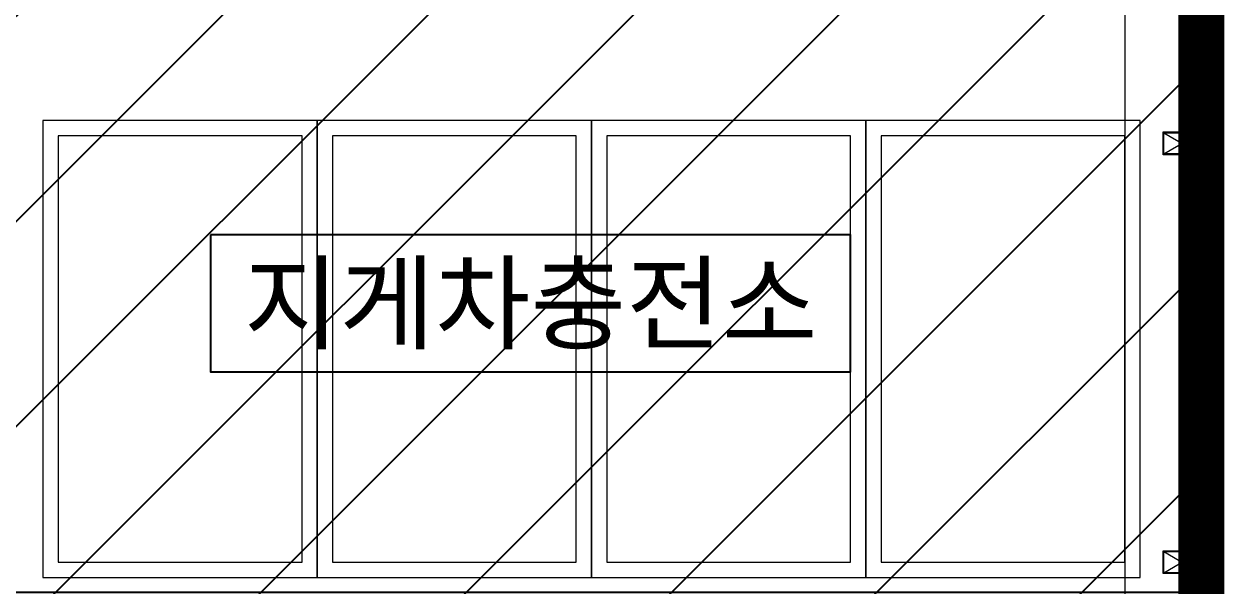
# Model space of a CAD drawing. Header units: millimetres. Extents: x 4739419 to 5837985, y 2291271 to 3446271.
# Drawn here: x 5034888 to 5042762, y 2460741 to 2464425 of the extents above; entities that cross this region are included whole.
import ezdxf
from ezdxf.enums import TextEntityAlignment as Align

# ---------------------------------------------------------------- set-up
doc = ezdxf.new("R2010")
doc.units = ezdxf.units.MM
doc.layers.get('0').update_dxf_attribs({"color": 255})
for name, color, linetype, lineweight in [('A-XXXX-TXT2', 9, 'Continuous', 25), ('XR-평면도$0$A-CNTL', 9, 'Continuous', 15), ('XR-평면도$0$A-FLXM-PARK', 9, 'Continuous', 18), ('XR-평면도$0$A-SECT-LIN2', 9, 'Continuous', 20), ('XR-평면도$0$A-SECT-LIN3', 9, 'Continuous', 18), ('XR-평면도$0$A-WAXM-PANL', 9, 'Continuous', 20), ('XR-평면도$0$A-XXXX-OPEN', 9, 'Continuous', 15)]:
    doc.layers.add(name, color=color, linetype=linetype, lineweight=lineweight)
doc.layers.add('HEB-Angle joint', color=1, linetype='Continuous')
doc.layers.add('HEB-Area(PC Topping)', color=3, linetype='Continuous')
doc.styles.add('XR-평면도$0$맑은 고딕', font='malgun.ttf')

# ---------------------------------------------------------------- blocks, each defined once
blk = doc.blocks.new('글_지게차충전소')
at = {"layer": 'A-XXXX-TXT2', "color": 0, "ltscale": 100}
blk.add_lwpolyline([(-2100, 450), (-2100, -450), (2100, -450), (2100, 450)], close=True, dxfattribs=at)
at = {"layer": 'A-XXXX-TXT2', "ltscale": 100, "style": 'XR-평면도$0$맑은 고딕'}
blk.add_text('지게차충전소', height=500, dxfattribs=at).set_placement((0, 0), align=Align.MIDDLE_CENTER)
blk = doc.blocks.new('XR-평면도$0$중심선(210216)')
at = {"layer": 'XR-평면도$0$A-CNTL', "ltscale": 300}
blk.add_lwpolyline([(176000, 206000), (176000, -10000)], dxfattribs=at)
blk = doc.blocks.new('XR-평면도$0$지게차충전소')
at = {"layer": 'XR-평면도$0$A-FLXM-PARK', "flags": 128}
for points in [[(1800, -3000), (1800, 0), (0, 0), (0, -3000)], [(3600, -3000), (3600, 0), (1800, 0), (1800, -3000)], [(5400, -3000), (5400, 0), (3600, 0), (3600, -3000)], [(7200, -3000), (7200, 0), (5400, 0), (5400, -3000)], [(1700, -2900), (1700, -100), (100, -100), (100, -2900)], [(3500, -2900), (3500, -100), (1900, -100), (1900, -2900)], [(5300, -2900), (5300, -100), (3700, -100), (3700, -2900)], [(7100, -2900), (7100, -100), (5500, -100), (5500, -2900)]]:
    blk.add_lwpolyline(points, close=True, dxfattribs=at)
blk = doc.blocks.new('XR-평면도$0$윈드컬럼(11000)_A1')
at = {"layer": 'XR-평면도$0$A-SECT-LIN2'}
for points in [[(-100, 8300), (-100, 8200), (-50, 8200), (-50, 8300)], [(0, 8325), (250, 8325), (250, 8175), (0, 8175)], [(-100, 5550), (-100, 5450), (-50, 5450), (-50, 5550)], [(0, 5575), (250, 5575), (250, 5425), (0, 5425)], [(-100, 2800), (-100, 2700), (-50, 2700), (-50, 2800)], [(0, 2825), (250, 2825), (250, 2675), (0, 2675)], [(-100, 50), (-100, -50), (-50, -50), (-50, 50)]]:
    blk.add_lwpolyline(points, close=True, dxfattribs=at)
at = {"layer": 'XR-평면도$0$A-SECT-LIN3'}
for points in [[(-97, 8297), (-97, 8203), (-53, 8203), (-53, 8297)], [(6, 8319), (244, 8319), (244, 8181), (6, 8181)], [(-97, 5547), (-97, 5453), (-53, 5453), (-53, 5547)], [(6, 5569), (244, 5569), (244, 5431), (6, 5431)], [(-97, 2797), (-97, 2703), (-53, 2703), (-53, 2797)], [(6, 2819), (244, 2819), (244, 2681), (6, 2681)], [(-97, 47), (-97, -47), (-53, -47), (-53, 47)]]:
    blk.add_lwpolyline(points, close=True, dxfattribs=at)
at = {"layer": 'XR-평면도$0$A-XXXX-OPEN'}
for p, q in [((-97, 8203), (-53, 8297)), ((-97, 8297), (-53, 8203)), ((244, 8319), (6, 8181)), ((244, 8181), (6, 8319)), ((-97, 5453), (-53, 5547)), ((-97, 5547), (-53, 5453)), ((244, 5569), (6, 5431)), ((244, 5431), (6, 5569)), ((-97, 2703), (-53, 2797)), ((-97, 2797), (-53, 2703)), ((244, 2819), (6, 2681)), ((244, 2681), (6, 2819)), ((-97, -47), (-53, 47)), ((-97, 47), (-53, -47))]:
    blk.add_line(p, q, dxfattribs=at)

msp = doc.modelspace()

# ---------------------------------------------------------------- hatches: boundary and pattern name
at = {"layer": 'HEB-Area(PC Topping)'}
h = msp.add_hatch(dxfattribs=at)
h.set_pattern_fill('ANSI31', color=256, scale=300)
h.set_pattern_definition([(45, (-812053.4, 0), (-673.51921, 673.51921), [])])
h.paths.add_polyline_path([(4970634.5, 2454891.2), (4970634.5, 2491231.7), (5042611.8, 2491231.7), (5042611.8, 2454891.2)])

# ---------------------------------------------------------------- linework, layer by layer
at = {"layer": 'HEB-Angle joint', "const_width": 300}
msp.add_lwpolyline([(4970634.5, 2491231.7), (5042611.8, 2491231.7), (5042611.8, 2454891.2), (4970634.5, 2454891.2)], close=True, dxfattribs=at)
at = {"layer": 'HEB-Area(PC Topping)'}
msp.add_lwpolyline([(4914511.8, 2532991.2), (5037711.8, 2532991.2), (5037711.8, 2522091.2), (5042711.8, 2522091.2), (5042711.8, 2460691.2), (5031661.8, 2460691.2), (5031661.8, 2456191.2), (5030561.8, 2456191.2), (5030561.8, 2455391.2), (5004611.8, 2455391.2), (5004611.8, 2458391.2), (5002611.8, 2458391.2), (5002611.8, 2455391.2), (4986561.8, 2455391.2), (4986561.8, 2454891.2), (4976661.8, 2454891.2), (4976661.8, 2455391.2), (4949611.8, 2455391.2)], dxfattribs=at)
at = {"layer": 'XR-평면도$0$A-WAXM-PANL'}
for points in [[(5042611.8, 2441891.2), (5042761.8, 2441891.2), (5042761.8, 2477391.2)], [(5042611.8, 2441941.2), (5042711.8, 2441941.2), (5042711.8, 2477391.2)], [(5042611.8, 2441891.2), (5042761.8, 2441891.2), (5042761.8, 2477391.2)], [(5042611.8, 2441941.2), (5042711.8, 2441941.2), (5042711.8, 2477391.2)], [(5042611.8, 2441891.2), (5042761.8, 2441891.2), (5042761.8, 2477391.2)], [(5042611.8, 2441941.2), (5042711.8, 2441941.2), (5042711.8, 2477391.2)]]:
    msp.add_lwpolyline(points, dxfattribs=at)

# ---------------------------------------------------------------- block references
at = {"rotation": 180}
msp.add_blockref('XR-평면도$0$윈드컬럼(11000)_A1', (5042611.8, 2466391.2), dxfattribs=at)
msp.add_blockref('XR-평면도$0$윈드컬럼(11000)_A1', (5042611.8, 2466391.2), dxfattribs=at)
msp.add_blockref('XR-평면도$0$윈드컬럼(11000)_A1', (5042611.8, 2466391.2), dxfattribs=at)
msp.add_blockref('글_지게차충전소', (5038211.8, 2462591.2))
at = {"layer": 'XR-평면도$0$A-CNTL'}
msp.add_blockref('XR-평면도$0$중심선(210216)', (4866111.8, 2336391.2), dxfattribs=at)
at = {"layer": 'XR-평면도$0$A-WAXM-PANL'}
msp.add_blockref('XR-평면도$0$지게차충전소', (5035011.8, 2463791.2), dxfattribs=at)
msp.add_blockref('XR-평면도$0$지게차충전소', (5035011.8, 2463791.2), dxfattribs=at)
msp.add_blockref('XR-평면도$0$지게차충전소', (5035011.8, 2463791.2), dxfattribs=at)

doc.saveas('drawing.dxf')
